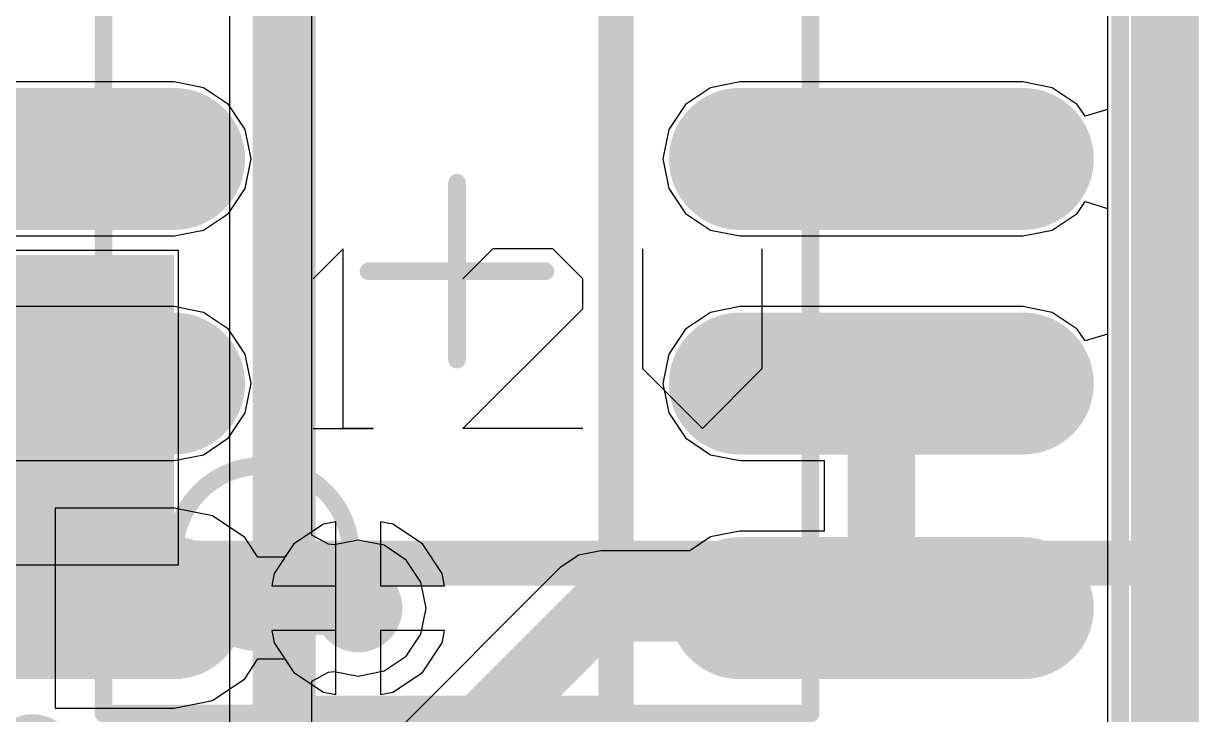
# Model space of a CAD drawing. Header units: millimetres. Extents: x 3.6 to 6.79, y 1.07 to 2.73.
# Drawn here: x 6.5175 to 6.7791, y 1.4133 to 1.5671 of the extents above; entities that cross this region are included whole.
import ezdxf

# ---------------------------------------------------------------- set-up
doc = ezdxf.new("R2010")
doc.units = ezdxf.units.MM
doc.header["$MEASUREMENT"] = 0
for name, color, linetype in [('BottomLayer', 5, 'Continuous'), ('BottomOverlay', 54, 'Continuous'), ('BottomPaste', 16, 'Continuous'), ('BottomSolder', 6, 'Continuous'), ('KeepOutLayer', 6, 'Continuous'), ('Mechanical13', 56, 'Continuous'), ('Mechanical15', 56, 'Continuous'), ('MidLayer1', 16, 'Continuous'), ('MidLayer2', 76, 'Continuous'), ('MultiLayer', 9, 'Continuous'), ('PadHoleLayer', 156, 'Continuous'), ('TopLayer', 1, 'Continuous'), ('TopOverlay', 2, 'Continuous'), ('TopPaste', 8, 'Continuous'), ('TopSolder', 216, 'Continuous'), ('ViaHoleLayer', 16, 'Continuous')]:
    doc.layers.add(name, color=color, linetype=linetype)

# ---------------------------------------------------------------- blocks, each defined once
blk = doc.blocks.new('SO_8_N_B_111')
at = {"layer": 'BottomLayer', "const_width": 0.02362}
for points in [[(-0.06299, 0.025), (-0.12598, 0.025)], [(0.12598, 0.025), (0.06299, 0.025)], [(-0.06299, -0.025), (-0.12598, -0.025)], [(0.12598, -0.025), (0.06299, -0.025)], [(-0.06299, -0.075), (-0.12598, -0.075)], [(0.12598, -0.075), (0.06299, -0.075)]]:
    blk.add_lwpolyline(points, dxfattribs=at)
at = {"layer": 'BottomLayer', "const_width": 0.01181}
for points in [[(-0.0689, 0.025, 1), (-0.05709, 0.025, 1)], [(0.05709, 0.025, 1), (0.0689, 0.025, 1)], [(0.12008, 0.025, 1), (0.13189, 0.025, 1)], [(-0.0689, -0.025, 1), (-0.05709, -0.025, 1)], [(0.05709, -0.025, 1), (0.0689, -0.025, 1)], [(0.12008, -0.025, 1), (0.13189, -0.025, 1)], [(-0.0689, -0.075, 1), (-0.05709, -0.075, 1)], [(0.05709, -0.075, 1), (0.0689, -0.075, 1)], [(0.12008, -0.075, 1), (0.13189, -0.075, 1)]]:
    blk.add_lwpolyline(points, format="xyb", close=True, dxfattribs=at)
at = {"layer": 'BottomOverlay', "const_width": 0.00787}
for points in [[(-0.03543, -0.09843), (-0.03543, 0.09843)], [(0.03543, -0.09843), (0.03543, 0.09843)], [(-0.03543, -0.09843), (0.03543, -0.09843)]]:
    blk.add_lwpolyline(points, dxfattribs=at)
at = {"layer": 'BottomOverlay'}
for points, const_width in [([(-0.0374, -0.09843, 1), (-0.03346, -0.09843, 1)], 0.00394), ([(-0.0374, -0.09843, 1), (-0.03346, -0.09843, 1)], 0.00394), ([(0.03346, -0.09843, 1), (0.0374, -0.09843, 1)], 0.00394), ([(0.03346, -0.09843, 1), (0.0374, -0.09843, 1)], 0.00394), ([(-0.08957, -0.10846, 1), (-0.09941, -0.10846, 1)], 0.00984)]:
    blk.add_lwpolyline(points, format="xyb", close=True, dxfattribs=dict(at, const_width=const_width))
at = {"layer": 'BottomPaste', "const_width": 0.02362}
for points in [[(-0.06299, 0.025), (-0.12598, 0.025)], [(0.12598, 0.025), (0.06299, 0.025)], [(-0.06299, -0.025), (-0.12598, -0.025)], [(0.12598, -0.025), (0.06299, -0.025)], [(-0.06299, -0.075), (-0.12598, -0.075)], [(0.12598, -0.075), (0.06299, -0.075)]]:
    blk.add_lwpolyline(points, dxfattribs=at)
at = {"layer": 'BottomPaste', "const_width": 0.01181}
for points in [[(-0.0689, 0.025, 1), (-0.05709, 0.025, 1)], [(0.05709, 0.025, 1), (0.0689, 0.025, 1)], [(0.12008, 0.025, 1), (0.13189, 0.025, 1)], [(-0.0689, -0.025, 1), (-0.05709, -0.025, 1)], [(0.05709, -0.025, 1), (0.0689, -0.025, 1)], [(0.12008, -0.025, 1), (0.13189, -0.025, 1)], [(-0.0689, -0.075, 1), (-0.05709, -0.075, 1)], [(0.05709, -0.075, 1), (0.0689, -0.075, 1)], [(0.12008, -0.075, 1), (0.13189, -0.075, 1)]]:
    blk.add_lwpolyline(points, format="xyb", close=True, dxfattribs=at)
at = {"layer": 'BottomSolder', "const_width": 0.03162}
for points in [[(-0.06299, 0.025), (-0.12598, 0.025)], [(0.12598, 0.025), (0.06299, 0.025)], [(-0.06299, -0.025), (-0.12598, -0.025)], [(0.12598, -0.025), (0.06299, -0.025)], [(-0.06299, -0.075), (-0.12598, -0.075)], [(0.12598, -0.075), (0.06299, -0.075)]]:
    blk.add_lwpolyline(points, dxfattribs=at)
at = {"layer": 'BottomSolder', "const_width": 0.01581}
for points in [[(-0.0709, 0.025, 1), (-0.05509, 0.025, 1)], [(0.05509, 0.025, 1), (0.0709, 0.025, 1)], [(0.11808, 0.025, 1), (0.13389, 0.025, 1)], [(-0.0709, -0.025, 1), (-0.05509, -0.025, 1)], [(0.05509, -0.025, 1), (0.0709, -0.025, 1)], [(0.11808, -0.025, 1), (0.13389, -0.025, 1)], [(-0.0709, -0.075, 1), (-0.05509, -0.075, 1)], [(0.05509, -0.075, 1), (0.0709, -0.075, 1)], [(0.11808, -0.075, 1), (0.13389, -0.075, 1)]]:
    blk.add_lwpolyline(points, format="xyb", close=True, dxfattribs=at)
at = {"layer": 'Mechanical13', "const_width": 0.00394}
for points in [[(-0.07874, -0.09843), (-0.07874, 0.09843)], [(0.07874, -0.09843), (0.07874, 0.09843)], [(-0.07874, -0.09843), (0.07874, -0.09843)]]:
    blk.add_lwpolyline(points, dxfattribs=at)
at = {"layer": 'Mechanical13'}
for points, const_width in [([(-0.02362, -0.06299, 1), (-0.06299, -0.06299, 1)], 0.00394), ([(-0.06398, -0.06299, 1), (-0.06201, -0.06299, 1)], 0.00197), ([(-0.02461, -0.06299, 1), (-0.02264, -0.06299, 1)], 0.00197), ([(-0.07972, -0.09843, 1), (-0.07776, -0.09843, 1)], 0.00197), ([(-0.07972, -0.09843, 1), (-0.07776, -0.09843, 1)], 0.00197), ([(0.07776, -0.09843, 1), (0.07972, -0.09843, 1)], 0.00197), ([(0.07776, -0.09843, 1), (0.07972, -0.09843, 1)], 0.00197)]:
    blk.add_lwpolyline(points, format="xyb", close=True, dxfattribs=dict(at, const_width=const_width))
at = {"layer": 'Mechanical15', "const_width": 0.00394}
for points in [[(0.14764, -0.10827), (0.14764, 0.10827)], [(0, -0.01969), (0, 0.01969)], [(-0.01969, 0), (0.01969, 0)]]:
    blk.add_lwpolyline(points, dxfattribs=at)
at = {"layer": 'Mechanical15', "const_width": 0.00197}
for points in [[(-0.00098, 0.01969, 1), (0.00098, 0.01969, 1)], [(-0.02067, 0, 1), (-0.0187, 0, 1)], [(0.0187, 0, 1), (0.02067, 0, 1)], [(-0.00098, -0.01969, 1), (0.00098, -0.01969, 1)]]:
    blk.add_lwpolyline(points, format="xyb", close=True, dxfattribs=at)
blk = doc.blocks.new('PCBC_________1_141')
at = {"layer": 'PadHoleLayer'}
blk.add_lwpolyline([(0, 0), (0, 0, -1), (0, 0), (0, 0, -1)], format="xyb", close=True, dxfattribs=at)
at = {"layer": 'TopLayer'}
blk.add_solid([(-0.02, -0.03), (0.02, -0.03), (-0.02, 0.03), (0.02, 0.03)], dxfattribs=at)
at = {"layer": 'TopPaste'}
blk.add_solid([(-0.02, -0.03), (0.02, -0.03), (-0.02, 0.03), (0.02, 0.03)], dxfattribs=at)
at = {"layer": 'TopSolder'}
blk.add_solid([(-0.024, -0.034), (0.024, -0.034), (-0.024, 0.034), (0.024, 0.034)], dxfattribs=at)

msp = doc.modelspace()

# ---------------------------------------------------------------- linework, layer by layer
at = {"layer": 'BottomLayer'}
for p, q in [((6.75886, 1.57599), (6.75886, 1.54801)), ((6.55101, 1.55414), (6.48802, 1.55414)), ((6.55757, 1.55284), (6.55101, 1.55414)), ((6.67699, 1.55414), (6.67043, 1.55284)), ((6.73998, 1.55414), (6.67699, 1.55414)), ((6.74654, 1.55284), (6.73998, 1.55414)), ((6.56313, 1.54912), (6.55757, 1.55284)), ((6.67043, 1.55284), (6.66487, 1.54912)), ((6.7521, 1.54912), (6.74654, 1.55284)), ((6.56684, 1.54356), (6.56313, 1.54912)), ((6.66487, 1.54912), (6.66116, 1.54356)), ((6.75386, 1.54649), (6.7521, 1.54912)), ((6.75886, 1.54801), (6.75386, 1.54649)), ((6.56815, 1.537), (6.56684, 1.54356)), ((6.66116, 1.54356), (6.65985, 1.537)), ((6.56684, 1.53044), (6.56815, 1.537)), ((6.65985, 1.537), (6.66116, 1.53044)), ((6.56313, 1.52488), (6.56684, 1.53044)), ((6.66116, 1.53044), (6.66487, 1.52488)), ((6.7521, 1.52488), (6.75386, 1.52751)), ((6.75386, 1.52751), (6.75886, 1.52599)), ((6.75886, 1.52599), (6.75886, 1.49801)), ((6.55757, 1.52116), (6.56313, 1.52488)), ((6.66487, 1.52488), (6.67043, 1.52116)), ((6.74654, 1.52116), (6.7521, 1.52488)), ((6.55101, 1.51986), (6.55757, 1.52116)), ((6.67043, 1.52116), (6.67699, 1.51986)), ((6.73998, 1.51986), (6.74654, 1.52116)), ((6.48802, 1.51986), (6.55101, 1.51986)), ((6.67699, 1.51986), (6.73998, 1.51986)), ((6.55101, 1.50414), (6.48802, 1.50414)), ((6.55757, 1.50284), (6.55101, 1.50414)), ((6.56313, 1.49912), (6.55757, 1.50284)), ((6.67043, 1.50284), (6.66487, 1.49912)), ((6.67699, 1.50414), (6.67043, 1.50284)), ((6.73998, 1.50414), (6.67699, 1.50414)), ((6.74654, 1.50284), (6.73998, 1.50414)), ((6.7521, 1.49912), (6.74654, 1.50284)), ((6.56684, 1.49356), (6.56313, 1.49912)), ((6.66487, 1.49912), (6.66116, 1.49356)), ((6.75386, 1.49649), (6.7521, 1.49912)), ((6.75886, 1.49801), (6.75386, 1.49649)), ((6.56815, 1.487), (6.56684, 1.49356)), ((6.66116, 1.49356), (6.65985, 1.487)), ((6.56684, 1.48044), (6.56815, 1.487)), ((6.65985, 1.487), (6.66116, 1.48044)), ((6.56313, 1.47488), (6.56684, 1.48044)), ((6.66116, 1.48044), (6.66487, 1.47488)), ((6.55757, 1.47116), (6.56313, 1.47488)), ((6.66487, 1.47488), (6.67043, 1.47116)), ((6.55101, 1.46986), (6.55757, 1.47116)), ((6.67043, 1.47116), (6.67699, 1.46986)), ((6.48802, 1.46986), (6.55101, 1.46986)), ((6.67699, 1.46986), (6.69574, 1.46986)), ((6.69574, 1.46986), (6.69574, 1.45414)), ((6.55101, 1.45924), (6.52451, 1.45924)), ((6.52451, 1.45924), (6.52451, 1.437)), ((6.55952, 1.45755), (6.55101, 1.45924)), ((6.56673, 1.45272), (6.55952, 1.45755)), ((6.58426, 1.45569), (6.57769, 1.45131)), ((6.587, 1.45624), (6.58426, 1.45569)), ((6.587, 1.437), (6.587, 1.45624)), ((6.59974, 1.45569), (6.597, 1.45624)), ((6.597, 1.45624), (6.597, 1.442)), ((6.60631, 1.45131), (6.59974, 1.45569)), ((6.56968, 1.44831), (6.56673, 1.45272)), ((6.67043, 1.45284), (6.66581, 1.44974)), ((6.67699, 1.45414), (6.67043, 1.45284)), ((6.69574, 1.45414), (6.67699, 1.45414)), ((6.57769, 1.45131), (6.57569, 1.44831)), ((6.61069, 1.44474), (6.60631, 1.45131)), ((6.646, 1.44974), (6.64112, 1.44877)), ((6.66581, 1.44974), (6.646, 1.44974)), ((6.57569, 1.44831), (6.56968, 1.44831)), ((6.64112, 1.44877), (6.63699, 1.44601)), ((6.63699, 1.44601), (6.58799, 1.39701)), ((6.61124, 1.442), (6.61069, 1.44474)), ((6.597, 1.442), (6.61124, 1.442)), ((6.52451, 1.437), (6.52451, 1.41476)), ((6.587, 1.41776), (6.587, 1.437)), ((6.61124, 1.432), (6.597, 1.432)), ((6.597, 1.432), (6.597, 1.41776)), ((6.61069, 1.42926), (6.61124, 1.432)), ((6.60631, 1.42269), (6.61069, 1.42926)), ((6.56673, 1.42128), (6.56968, 1.42569)), ((6.56968, 1.42569), (6.57569, 1.42569)), ((6.57569, 1.42569), (6.57769, 1.42269)), ((6.55952, 1.41645), (6.56673, 1.42128)), ((6.57769, 1.42269), (6.58426, 1.41831)), ((6.59974, 1.41831), (6.60631, 1.42269)), ((6.58426, 1.41831), (6.587, 1.41776)), ((6.597, 1.41776), (6.59974, 1.41831)), ((6.55101, 1.41476), (6.55952, 1.41645)), ((6.52451, 1.41476), (6.55101, 1.41476))]:
    msp.add_line(p, q, dxfattribs=at)
for points, const_width in [([(6.70849, 1.437), (6.70849, 1.487)], 0.015), ([(6.467, 1.487), (6.51951, 1.487)], 0.008), ([(6.597, 1.388), (6.646, 1.437)], 0.015), ([(6.646, 1.437), (6.70849, 1.437)], 0.015), ([(6.51951, 1.437), (6.592, 1.437)], 0.012)]:
    msp.add_lwpolyline(points, dxfattribs=dict(at, const_width=const_width))
for points, const_width in [([(6.70474, 1.487, 1), (6.71224, 1.487, 1)], 0.0075), ([(6.51751, 1.487, 1), (6.52151, 1.487, 1)], 0.004), ([(6.58708, 1.437, 1), (6.59692, 1.437, 1)], 0.00984), ([(6.64225, 1.437, 1), (6.64975, 1.437, 1)], 0.0075), ([(6.64225, 1.437, 1), (6.64975, 1.437, 1)], 0.0075), ([(6.70474, 1.437, 1), (6.71224, 1.437, 1)], 0.0075), ([(6.70474, 1.437, 1), (6.71224, 1.437, 1)], 0.0075), ([(6.51651, 1.437, 1), (6.52251, 1.437, 1)], 0.006), ([(6.589, 1.437, 1), (6.595, 1.437, 1)], 0.006)]:
    msp.add_lwpolyline(points, format="xyb", close=True, dxfattribs=dict(at, const_width=const_width))
at = {"layer": 'KeepOutLayer', "const_width": 0.015}
msp.add_lwpolyline([(6.77161, 1.073), (6.77161, 2.72654)], dxfattribs=at)
at = {"layer": 'MidLayer1'}
for p, q in [((6.75886, 1.7829), (6.75886, 1.08574)), ((6.56331, 1.61777), (6.56331, 1.23129)), ((6.58166, 1.45325), (6.58166, 1.61777)), ((6.58538, 1.45126), (6.58166, 1.45325)), ((6.592, 1.45213), (6.58666, 1.45107)), ((6.59779, 1.45098), (6.592, 1.45213)), ((6.58666, 1.45107), (6.58538, 1.45126)), ((6.6027, 1.4477), (6.59779, 1.45098)), ((6.60598, 1.44279), (6.6027, 1.4477)), ((6.60713, 1.437), (6.60598, 1.44279)), ((6.60598, 1.43121), (6.60713, 1.437)), ((6.6027, 1.4263), (6.60598, 1.43121)), ((6.59779, 1.42302), (6.6027, 1.4263)), ((6.58166, 1.42075), (6.58538, 1.42274)), ((6.58166, 1.22749), (6.58166, 1.42075)), ((6.58538, 1.42274), (6.58666, 1.42293)), ((6.58666, 1.42293), (6.592, 1.42187)), ((6.592, 1.42187), (6.59779, 1.42302))]:
    msp.add_line(p, q, dxfattribs=at)
at = {"layer": 'MidLayer1', "const_width": 0.008}
msp.add_lwpolyline([(6.57249, 1.22749), (6.57249, 1.62949)], dxfattribs=at)
at = {"layer": 'MidLayer1', "const_width": 0.00984}
msp.add_lwpolyline([(6.58708, 1.437, 1), (6.59692, 1.437, 1)], format="xyb", close=True, dxfattribs=at)
at = {"layer": 'MidLayer2'}
for p, q in [((6.75886, 1.7829), (6.75886, 1.08574)), ((6.58426, 1.45569), (6.57769, 1.45131)), ((6.587, 1.45624), (6.58426, 1.45569)), ((6.587, 1.442), (6.587, 1.45624)), ((6.59974, 1.45569), (6.597, 1.45624)), ((6.597, 1.45624), (6.597, 1.442)), ((6.60631, 1.45131), (6.59974, 1.45569)), ((6.57769, 1.45131), (6.57331, 1.44474)), ((6.61069, 1.44474), (6.60631, 1.45131)), ((6.57331, 1.44474), (6.57276, 1.442)), ((6.61124, 1.442), (6.61069, 1.44474)), ((6.57276, 1.442), (6.587, 1.442)), ((6.597, 1.442), (6.61124, 1.442)), ((6.587, 1.432), (6.57276, 1.432)), ((6.57276, 1.432), (6.57331, 1.42926)), ((6.587, 1.41776), (6.587, 1.432)), ((6.61124, 1.432), (6.597, 1.432)), ((6.597, 1.432), (6.597, 1.41776)), ((6.61069, 1.42926), (6.61124, 1.432)), ((6.57331, 1.42926), (6.57769, 1.42269)), ((6.60631, 1.42269), (6.61069, 1.42926)), ((6.57769, 1.42269), (6.58426, 1.41831)), ((6.59974, 1.41831), (6.60631, 1.42269)), ((6.58426, 1.41831), (6.587, 1.41776)), ((6.597, 1.41776), (6.59974, 1.41831))]:
    msp.add_line(p, q, dxfattribs=at)
at = {"layer": 'MidLayer2', "const_width": 0.00984}
msp.add_lwpolyline([(6.58708, 1.437, 1), (6.59692, 1.437, 1)], format="xyb", close=True, dxfattribs=at)
at = {"layer": 'MultiLayer', "const_width": 0.00984}
msp.add_lwpolyline([(6.58708, 1.437, 1), (6.59692, 1.437, 1)], format="xyb", close=True, dxfattribs=at)
at = {"layer": 'TopLayer'}
for p, q in [((6.75886, 1.7829), (6.75886, 1.08574)), ((6.552, 1.51662), (6.50612, 1.51662)), ((6.552, 1.44662), (6.552, 1.51662)), ((6.58426, 1.45569), (6.57769, 1.45131)), ((6.587, 1.45624), (6.58426, 1.45569)), ((6.587, 1.442), (6.587, 1.45624)), ((6.59974, 1.45569), (6.597, 1.45624)), ((6.597, 1.45624), (6.597, 1.442)), ((6.60631, 1.45131), (6.59974, 1.45569)), ((6.57769, 1.45131), (6.57331, 1.44474)), ((6.61069, 1.44474), (6.60631, 1.45131)), ((6.502, 1.44662), (6.552, 1.44662)), ((6.57331, 1.44474), (6.57276, 1.442)), ((6.61124, 1.442), (6.61069, 1.44474)), ((6.57276, 1.442), (6.587, 1.442)), ((6.597, 1.442), (6.61124, 1.442)), ((6.587, 1.432), (6.57276, 1.432)), ((6.57276, 1.432), (6.57331, 1.42926)), ((6.587, 1.41776), (6.587, 1.432)), ((6.61124, 1.432), (6.597, 1.432)), ((6.597, 1.432), (6.597, 1.41776)), ((6.61069, 1.42926), (6.61124, 1.432)), ((6.57331, 1.42926), (6.57769, 1.42269)), ((6.60631, 1.42269), (6.61069, 1.42926)), ((6.57769, 1.42269), (6.58426, 1.41831)), ((6.59974, 1.41831), (6.60631, 1.42269)), ((6.58426, 1.41831), (6.587, 1.41776)), ((6.597, 1.41776), (6.59974, 1.41831))]:
    msp.add_line(p, q, dxfattribs=at)
at = {"layer": 'TopLayer', "const_width": 0.03}
msp.add_lwpolyline([(6.49738, 1.48162), (6.527, 1.48162)], dxfattribs=at)
at = {"layer": 'TopLayer'}
for points, const_width in [([(6.5195, 1.48162, 1), (6.5345, 1.48162, 1)], 0.015), ([(6.58708, 1.437, 1), (6.59692, 1.437, 1)], 0.00984)]:
    msp.add_lwpolyline(points, format="xyb", close=True, dxfattribs=dict(at, const_width=const_width))
at = {"layer": 'TopOverlay'}
for p, q in [((6.58866, 1.51699), (6.582, 1.51032)), ((6.58866, 1.477), (6.58866, 1.51699)), ((6.62199, 1.51699), (6.61532, 1.51032)), ((6.63532, 1.51699), (6.62199, 1.51699)), ((6.64198, 1.51032), (6.63532, 1.51699)), ((6.65531, 1.51699), (6.65531, 1.49033)), ((6.68197, 1.49033), (6.68197, 1.51699)), ((6.64198, 1.50366), (6.64198, 1.51032)), ((6.61532, 1.477), (6.64198, 1.50366)), ((6.65531, 1.49033), (6.66864, 1.477)), ((6.66864, 1.477), (6.68197, 1.49033)), ((6.582, 1.477), (6.59533, 1.477)), ((6.59533, 1.477), (6.58866, 1.477)), ((6.64198, 1.477), (6.61532, 1.477))]:
    msp.add_line(p, q, dxfattribs=at)
at = {"layer": 'TopOverlay', "const_width": 0.01}
msp.add_lwpolyline([(3.622, 1.44702), (6.77161, 1.44702)], dxfattribs=at)
at = {"layer": 'TopOverlay', "const_width": 0.005}
msp.add_lwpolyline([(6.76911, 1.44702, 1), (6.77411, 1.44702, 1)], format="xyb", close=True, dxfattribs=at)
at = {"layer": 'ViaHoleLayer', "const_width": 0.00591}
msp.add_lwpolyline([(6.58905, 1.437, 1), (6.59495, 1.437, 1)], format="xyb", close=True, dxfattribs=at)

# ---------------------------------------------------------------- block references
for name, p, rotation in [('SO_8_N_B_111', (6.614, 1.512), 360), ('PCBC_________1_141', (6.527, 1.48162), 180)]:
    msp.add_blockref(name, p, dxfattribs=dict(rotation=rotation))

doc.saveas('drawing.dxf')
